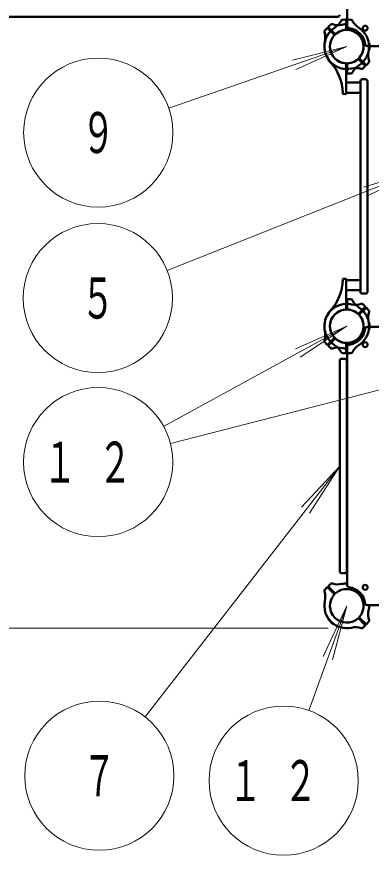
# Model space of a CAD drawing. Units: millimetres on the paper, scale 1:50. Extents: x -365 to 0, y -594 to 257.
# Drawn here: x -234.29 to -215.29, y 101.92 to 146.9 of the extents above; entities that cross this region are included whole.
import ezdxf
from ezdxf.enums import TextEntityAlignment as Align

# ---------------------------------------------------------------- set-up
doc = ezdxf.new("R2010")
doc.units = ezdxf.units.MM
doc.layers.add('LY_1', color=140, linetype='Continuous', lineweight=50)
doc.styles.add('ＭＳ ゴシック', font='')
doc.styles.get('ＭＳ ゴシック').set_extended_font_data('MS Gothic')

msp = doc.modelspace()

# ---------------------------------------------------------------- linework, layer by layer
at = {"layer": 'LY_1'}
for p, q in [((-216.568, 152.796), (-216.568, 146.388)), ((-274.578, 146.896), (-217.078, 146.896)), ((-216.67, 146.744), (-216.815, 146.739)), ((-216.628, 146.233), (-216.628, 146.704)), ((-216.568, 146.233), (-216.568, 146.704)), ((-216.527, 146.744), (-216.37, 146.739)), ((-217.673, 146.27), (-217.78, 146.155)), ((-217.282, 145.938), (-217.615, 146.271)), ((-217.24, 145.98), (-217.573, 146.313)), ((-217.572, 146.371), (-217.457, 146.478)), ((-209.098, 145.326), (-215.506, 145.326)), ((-215.415, 145.496), (-215.412, 145.496)), ((-215.415, 145.096), (-215.412, 145.096)), ((-217.576, 144.601), (-217.579, 144.598)), ((-215.957, 144.612), (-215.623, 144.279)), ((-215.914, 144.654), (-215.581, 144.321)), ((-215.523, 144.322), (-215.424, 144.429)), ((-217.293, 144.318), (-217.296, 144.316)), ((-216.628, 144.358), (-216.628, 142.787)), ((-216.568, 144.358), (-216.568, 143.887)), ((-215.624, 144.221), (-215.731, 144.122)), ((-216.527, 143.847), (-216.381, 143.852)), ((-215.588, 143.546), (-215.768, 143.546)), ((-216.628, 143.368), (-215.868, 143.368)), ((-215.868, 143.446), (-215.868, 132.146)), ((-215.488, 143.446), (-215.488, 132.146)), ((-216.67, 142.747), (-216.775, 142.753)), ((-216.628, 142.824), (-215.868, 142.824)), ((-216.67, 132.845), (-216.775, 132.839)), ((-216.628, 131.233), (-216.628, 132.805)), ((-216.628, 132.768), (-215.868, 132.768)), ((-216.628, 132.224), (-215.868, 132.224)), ((-215.588, 132.046), (-215.768, 132.046)), ((-216.568, 131.233), (-216.568, 131.704)), ((-216.527, 131.744), (-216.381, 131.739)), ((-215.624, 131.371), (-215.731, 131.47)), ((-217.576, 130.991), (-217.579, 130.993)), ((-217.293, 131.274), (-217.296, 131.276)), ((-215.957, 130.98), (-215.623, 131.313)), ((-215.914, 130.938), (-215.581, 131.271)), ((-215.523, 131.27), (-215.424, 131.163)), ((-215.415, 130.496), (-215.412, 130.496)), ((-209.098, 130.266), (-215.506, 130.266)), ((-215.415, 130.096), (-215.412, 130.096)), ((-217.282, 129.654), (-217.615, 129.321)), ((-217.24, 129.612), (-217.573, 129.279)), ((-217.673, 129.322), (-217.78, 129.437)), ((-217.572, 129.221), (-217.457, 129.114)), ((-216.628, 129.358), (-216.628, 128.887)), ((-216.568, 129.358), (-216.568, 128.887)), ((-216.568, 122.796), (-216.568, 129.204)), ((-216.67, 128.847), (-216.815, 128.852)), ((-216.527, 128.847), (-216.37, 128.853)), ((-216.978, 117.146), (-216.978, 128.446)), ((-216.878, 128.546), (-216.698, 128.546)), ((-216.598, 117.146), (-216.598, 128.446)), ((-216.568, 122.796), (-216.568, 116.388)), ((-216.878, 117.046), (-216.698, 117.046)), ((-217.673, 116.27), (-217.78, 116.155)), ((-217.282, 115.938), (-217.615, 116.271)), ((-217.24, 115.98), (-217.573, 116.313)), ((-217.572, 116.371), (-217.457, 116.478)), ((-209.098, 115.326), (-215.506, 115.326)), ((-217.576, 114.601), (-217.579, 114.598)), ((-217.293, 114.318), (-217.296, 114.316)), ((-215.957, 114.612), (-215.623, 114.279)), ((-215.914, 114.654), (-215.581, 114.321)), ((-215.523, 114.322), (-215.424, 114.429)), ((-215.624, 114.221), (-215.731, 114.122))]:
    msp.add_line(p, q, dxfattribs=at)
at = {"layer": 'LY_1', "color": 7, "lineweight": 13}
for p, q in [((-226.14, 141.992), (-216.598, 145.296)), ((-216.598, 145.296), (-219.508, 144.565)), ((-216.598, 145.296), (-219.337, 144.071)), ((-226.226, 133.285), (-212.836, 138.614)), ((-212.836, 138.614), (-215.709, 137.752)), ((-212.836, 138.614), (-215.516, 137.266)), ((-226.414, 124.924), (-216.598, 130.296)), ((-226.049, 124.001), (-201.598, 130.296)), ((-216.598, 130.296), (-219.345, 129.09)), ((-216.598, 130.296), (-219.094, 128.632)), ((-227.412, 109.34), (-216.978, 122.796)), ((-216.978, 122.796), (-219.016, 120.594)), ((-216.978, 122.796), (-218.603, 120.274)), ((-218.624, 109.679), (-216.598, 115.296)), ((-216.598, 115.296), (-217.858, 112.573)), ((-216.598, 115.296), (-217.366, 112.396)), ((-217.598, 114.096), (-325.978, 114.096))]:
    msp.add_line(p, q, dxfattribs=at)
at = {"layer": 'LY_1'}
for centre in [(-215.608, 146.286), (-215.608, 129.306), (-215.608, 116.286)]:
    msp.add_circle(centre, 0.13, dxfattribs=at)
at = {"layer": 'LY_1', "color": 7, "lineweight": 13}
for centre in [(-229.919, 140.684), (-229.942, 131.805), (-229.922, 123.003), (-229.863, 106.179), (-219.981, 105.916)]:
    msp.add_circle(centre, 4, dxfattribs=at)
at = {"layer": 'LY_1'}
for centre, radius, start, end in [((-217.788, 147.147), 1, 302.7272, 332.5412), ((-217.078, 146.996), 0.1, 270, 0), ((-216.812, 146.639), 0.1, 92, 152.5412), ((-216.812, 146.639), 0.1, 92, 152.5412), ((-216.668, 146.704), 0.04, 360, 92), ((-216.528, 146.704), 0.04, 88, 180), ((-216.385, 146.639), 0.1, 27.4588, 88), ((-215.409, 147.147), 1, 207.4588, 237.2728), ((-216.598, 145.296), 1.2, 122.7272, 180), ((-217.644, 146.242), 0.04, 45, 137), ((-217.545, 146.341), 0.04, 133, 225), ((-216.598, 145.296), 0.9, 94.2707, 180), ((-217.397, 146.397), 0.1, 72.4588, 133), ((-217.066, 147.446), 1, 252.4588, 282.2728), ((-216.598, 145.296), 0.9, 45, 130.7293), ((-216.598, 145.296), 1.2, 88.5675, 102.2728), ((-216.668, 146.233), 0.04, 274.2707, 360), ((-216.468, 146.388), 0.1, 180, 263.2128), ((-216.528, 146.233), 0.04, 180, 265.7293), ((-216.598, 145.296), 0.9, 360, 85.7293), ((-216.598, 145.296), 1, 6.7872, 83.2128), ((-216.598, 145.296), 1.2, 360, 57.2728), ((-217.699, 146.095), 0.1, 137, 197.5412), ((-218.748, 145.764), 1, 347.7272, 17.5412), ((-216.598, 145.296), 0.9, 139.2707, 225), ((-217.311, 145.909), 0.04, 319.2707, 45), ((-217.212, 146.008), 0.04, 225, 310.7293), ((-216.598, 145.296), 0.9, 319.2707, 45), ((-216.598, 145.296), 1.2, 167.7272, 225), ((-216.598, 145.296), 1.2, 180, 222.2172), ((-216.598, 145.296), 0.9, 180, 265.7293), ((-216.598, 145.296), 0.9, 274.2707, 360), ((-216.598, 145.296), 1.2, 302.7272, 360), ((-215.506, 145.426), 0.1, 186.7872, 270), ((-216.598, 145.296), 1.2, 347.7272, 1.4325), ((-215.412, 145.476), 0.02, 8.6269, 90), ((-216.598, 145.296), 1.22, 360, 8.6269), ((-216.598, 145.296), 1.22, 351.3731, 360), ((-214.449, 144.828), 1, 167.7272, 197.5412), ((-215.412, 145.116), 0.02, 270, 351.3731), ((-217.564, 144.584), 0.02, 135, 216.3731), ((-216.598, 145.296), 1.22, 216.3731, 225), ((-219.413, 142.742), 2.6, 1.0841, 42.2172), ((-216.598, 145.296), 1.22, 225, 233.6269), ((-216.598, 145.296), 1.2, 225, 282.2728), ((-216.598, 145.296), 0.9, 225, 310.7293), ((-216.668, 144.358), 0.04, 360, 85.7293), ((-216.528, 144.358), 0.04, 94.2707, 180), ((-215.985, 144.584), 0.04, 45, 130.7293), ((-215.886, 144.683), 0.04, 139.2707, 225), ((-215.497, 144.497), 0.1, 317, 17.5412), ((-217.31, 144.33), 0.02, 233.6269, 315), ((-216.131, 143.146), 1, 72.4588, 102.2728), ((-215.409, 143.445), 1, 122.7272, 152.5412), ((-215.799, 144.195), 0.1, 252.4588, 313), ((-215.652, 144.25), 0.04, 313, 45), ((-215.553, 144.349), 0.04, 225, 317), ((-216.528, 143.887), 0.04, 180, 272), ((-216.385, 143.952), 0.1, 272, 332.5412), ((-215.768, 143.446), 0.1, 90, 180), ((-215.588, 143.446), 0.1, 360, 90), ((-216.773, 142.792), 0.04, 181.0841, 267), ((-216.668, 142.787), 0.04, 267, 360), ((-219.413, 132.849), 2.6, 317.7828, 358.9158), ((-216.773, 132.799), 0.04, 93, 178.9158), ((-216.668, 132.805), 0.04, 360, 93), ((-215.768, 132.146), 0.1, 180, 270), ((-215.588, 132.146), 0.1, 270, 360), ((-216.598, 130.296), 1.2, 77.7272, 135), ((-216.528, 131.704), 0.04, 88, 180), ((-216.385, 131.639), 0.1, 27.4588, 88), ((-216.131, 132.446), 1, 257.7272, 287.5412), ((-215.409, 132.147), 1, 207.4588, 237.2728), ((-215.799, 131.397), 0.1, 47, 107.5412), ((-215.652, 131.341), 0.04, 315, 47), ((-216.598, 130.296), 1.2, 135, 192.2728), ((-216.598, 130.296), 1.2, 137.7828, 180), ((-217.564, 131.008), 0.02, 143.6269, 225), ((-216.598, 130.296), 1.22, 135, 143.6269), ((-216.598, 130.296), 0.9, 94.2707, 180), ((-216.598, 130.296), 0.9, 135, 220.7293), ((-216.598, 130.296), 1.22, 126.3731, 135), ((-217.31, 131.262), 0.02, 45, 126.3731), ((-216.598, 130.296), 0.9, 49.2707, 135), ((-216.668, 131.233), 0.04, 274.2707, 360), ((-216.528, 131.233), 0.04, 180, 265.7293), ((-216.598, 130.296), 0.9, 360, 85.7293), ((-215.985, 131.008), 0.04, 229.2707, 315), ((-216.598, 130.296), 1.2, 360, 57.2728), ((-215.886, 130.909), 0.04, 135, 220.7293), ((-215.553, 131.242), 0.04, 43, 135), ((-214.449, 130.764), 1, 162.4588, 192.2728), ((-215.497, 131.095), 0.1, 342.4588, 43), ((-216.598, 130.296), 0.9, 315, 40.7293), ((-216.598, 130.296), 1.2, 358.5675, 12.2728), ((-215.412, 130.476), 0.02, 8.6269, 90), ((-216.598, 130.296), 1.22, 360, 8.6269), ((-216.598, 130.296), 1.2, 180, 237.2728), ((-218.748, 129.828), 1, 342.4588, 12.2728), ((-216.598, 130.296), 0.9, 180, 265.7293), ((-216.598, 130.296), 0.9, 274.2707, 360), ((-216.598, 130.296), 1, 276.7872, 353.2128), ((-216.598, 130.296), 1.2, 302.7272, 360), ((-215.506, 130.166), 0.1, 90, 173.2128), ((-215.412, 130.116), 0.02, 270, 351.3731), ((-216.598, 130.296), 1.22, 351.3731, 360), ((-217.311, 129.683), 0.04, 315, 40.7293), ((-217.212, 129.584), 0.04, 49.2707, 135), ((-216.598, 130.296), 0.9, 229.2707, 315), ((-217.699, 129.497), 0.1, 162.4588, 223), ((-217.644, 129.349), 0.04, 223, 315), ((-217.545, 129.25), 0.04, 135, 227), ((-217.397, 129.195), 0.1, 227, 287.5412), ((-217.066, 128.146), 1, 77.7272, 107.5412), ((-217.788, 128.445), 1, 27.4588, 57.2728), ((-216.598, 130.296), 1.2, 257.7272, 271.4325), ((-216.668, 129.358), 0.04, 360, 85.7293), ((-216.528, 129.358), 0.04, 94.2707, 180), ((-216.468, 129.204), 0.1, 96.7872, 180), ((-215.409, 128.445), 1, 122.7272, 152.5412), ((-216.812, 128.952), 0.1, 207.4588, 268), ((-216.812, 128.952), 0.1, 207.4588, 268), ((-216.668, 128.887), 0.04, 268, 360), ((-216.528, 128.887), 0.04, 180, 272), ((-216.385, 128.952), 0.1, 272, 332.5412), ((-216.878, 128.446), 0.1, 90, 180), ((-216.698, 128.446), 0.1, 0, 90), ((-216.878, 117.146), 0.1, 180, 270), ((-216.698, 117.146), 0.1, 270, 0), ((-217.699, 116.095), 0.1, 137, 197.5412), ((-218.748, 115.764), 1, 347.7272, 17.5412), ((-217.644, 116.242), 0.04, 45, 137), ((-217.545, 116.341), 0.04, 133, 225), ((-217.397, 116.397), 0.1, 72.4588, 133), ((-217.066, 117.446), 1, 252.4588, 282.2728), ((-216.598, 115.296), 0.9, 45, 130.7293), ((-216.598, 115.296), 1.2, 88.5675, 102.2728), ((-216.468, 116.388), 0.1, 180, 263.2128), ((-216.598, 115.296), 1, 6.7872, 83.2128), ((-216.598, 115.296), 0.9, 139.2707, 225), ((-217.311, 115.909), 0.04, 319.2707, 45), ((-217.212, 116.008), 0.04, 225, 310.7293), ((-216.598, 115.296), 0.9, 319.2707, 45), ((-216.598, 115.296), 1.2, 167.7272, 225), ((-215.506, 115.426), 0.1, 186.7872, 270), ((-216.598, 115.296), 1.2, 347.7272, 1.4325), ((-215.886, 114.683), 0.04, 139.2707, 225), ((-214.449, 114.828), 1, 167.7272, 197.5412), ((-217.564, 114.584), 0.02, 135, 216.3731), ((-216.598, 115.296), 1.22, 216.3731, 225), ((-216.598, 115.296), 1.22, 225, 233.6269), ((-216.598, 115.296), 1.2, 225, 282.2728), ((-217.31, 114.33), 0.02, 233.6269, 315), ((-216.598, 115.296), 0.9, 225, 310.7293), ((-215.985, 114.584), 0.04, 45, 130.7293), ((-215.652, 114.25), 0.04, 313, 45), ((-215.553, 114.349), 0.04, 225, 317), ((-215.497, 114.497), 0.1, 317, 17.5412), ((-216.131, 113.146), 1, 72.4588, 102.2728), ((-215.799, 114.195), 0.1, 252.4588, 313)]:
    msp.add_arc(centre, radius, start, end, dxfattribs=at)

# ---------------------------------------------------------------- texts
at = {"layer": 'LY_1', "color": 7, "style": 'ＭＳ ゴシック', "width": 0.6}
for s, p in [('９', (-229.919, 140.684)), ('５', (-229.942, 131.805)), ('７', (-229.863, 106.179))]:
    msp.add_text(s, height=2.199, dxfattribs=at).set_placement(p, align=Align.MIDDLE_CENTER)
at = {"layer": 'LY_1', "color": 7, "char_height": 2.199, "attachment_point": 5, "style": 'ＭＳ ゴシック'}
for insert in [(-229.922, 123.003), (-219.981, 105.916)]:
    msp.add_mtext('\\T1.64;\\W0.6;１２', dxfattribs=dict(at, insert=insert))

doc.saveas('drawing.dxf')
